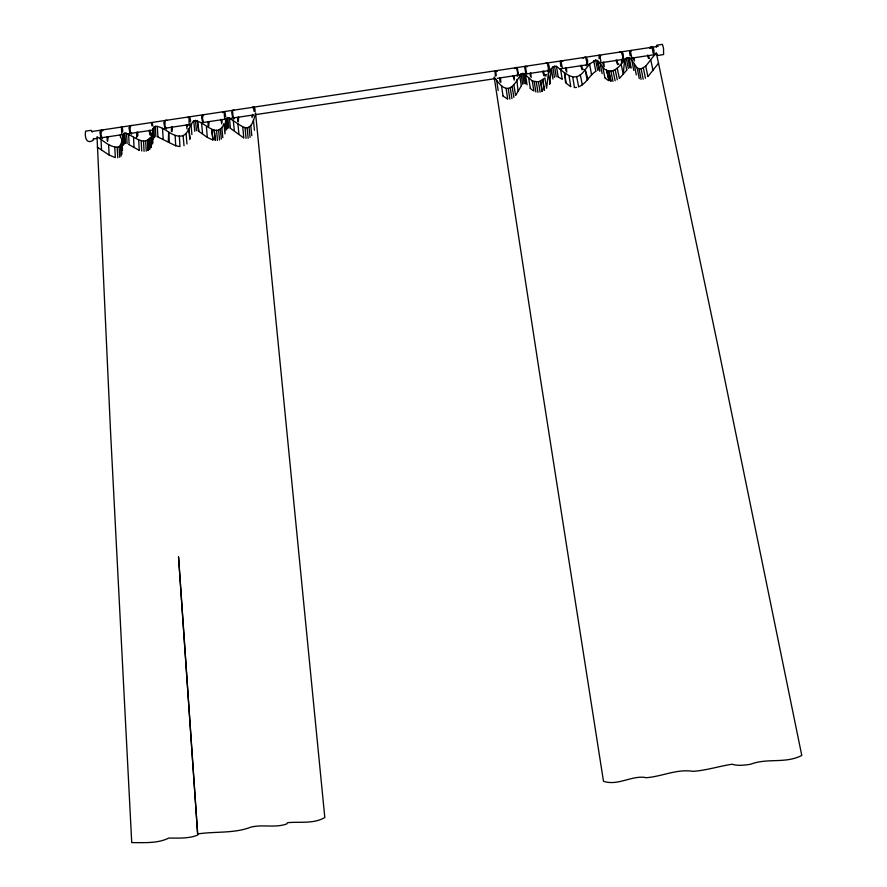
<?xml version="1.0" encoding="UTF-8"?>
<svg xmlns="http://www.w3.org/2000/svg" width="887" height="887" viewBox="0 0 887 887"><rect width="100%" height="100%" fill="white"/><g stroke="black" fill="none" stroke-linecap="round" stroke-linejoin="round"><path stroke-width="1.33" d="M121.752 133.826L121.497 127.983M152.708 143.184L152.996 128.548L155.303 126.287C164.295 126.586 170.271 135.789 179.362 136.11C188.399 136.753 188.798 125.477 193.754 120.843C203.6 119.423 216.849 140.9 223.979 123.67L224.932 133.893L225.597 119.623L227.848 117.527C241.763 124.502 250.001 138.638 255.545 112.915L324.808 817.515C313.554 824.112 299.884 821.539 287.488 822.67L286.956 823.835C275.502 828.247 262.752 824.156 250.999 827.105C234.113 833.669 215.585 831.263 198.056 833.88L197.646 835.111C188.587 838.78 178.365 838.027 168.785 838.071C157.343 843.714 144.149 842.495 131.731 842.628L110.553 431.847L97.027 136.742C103.79 140.833 110.631 148.362 119.113 146.92L121.253 143.716L122.783 134.691L124.901 132.995C132.862 134.902 143.328 146.987 150.59 137.219L151.222 147.464L152.132 132.884L152.486 143.949M604.258 66.736L603.681 62.145M518.418 74.408L517.343 67.966L516.356 67.39L514.582 68.565M168.286 141.898L168.663 132.119L169.328 142.519M653.142 53.453L652.244 47.82L650.204 48.353M654.029 53.519L653.896 49.594L652.732 47.066L651.601 46.512L649.495 47.754M630.48 51.557L631.699 57.333M656.302 47.133L656.746 45.204L662.389 44.35L663.52 48.164L663.609 54.517L657.744 55.537M224.666 118.581L224.189 112.749M587.582 64.119L587.582 60.216L586.396 57.666L585.232 57.067L582.925 58.22M549.53 84.453L551.304 68.687L552.856 67.013L554.475 77.424M624.636 59.651L623.239 74.22L621.133 64.052L626.222 58.132M623.539 58.908L623.073 53.475L621.044 51.845L619.625 52.156M500.024 81.903L499.647 77.956M500.878 82.236L500.468 77.635M495.866 71.825L496.232 75.783M566.782 72.18L566.316 67.556M561.194 62.046L562.247 67.833M189.175 125.555L189.02 117.871M531.169 77.557L530.748 72.934M517.276 76.26L517.609 72.412L516.6 68.554M525.581 67.39L526.579 73.189M93.578 139.048L93.168 140.323C85.795 145.024 84.575 135.678 85.64 131.143L91.095 130.322L92.37 131.963M547.867 71.714L548.388 68.088L547.501 64.296M548.698 72.035C549.308 69.197 550.206 64.441 546.891 62.977L545.649 63.287M121.918 138.782L122.506 150.202M586.285 65.804L586.839 62.179L585.875 58.387M237.716 121.331L237.738 117.261M208.068 125.743L208.168 121.663M202.868 115.887L202.48 118.337L203.334 121.707M252.451 107.748C254.103 104.034 255.523 110.021 255.046 111.551M171.335 131.121L171.557 126.996M120.942 127.351C122.872 125.555 122.594 130.932 122.672 131.963M101.284 131.165L101.007 135.279L102.471 138.594M599.978 55.681L600.898 61.979M621.432 62.157L622.807 56.945L621.743 53.165M622.186 62.678L623.007 60.904M629.149 57.566L631.766 59.95L637.221 68.188L641.101 68.887L645.747 66.159L656.28 52.699L717.871 345.719L801.781 755.458C785.416 763.984 767.166 757.709 750.701 764.239C744.459 765.204 738.017 766.069 732.019 764.239C718.969 766.235 706.296 770.437 693.046 771.335C676.748 768.752 662.201 776.502 646.335 777.699C632.364 774.717 618.117 786.303 603.482 781.259L539.241 371.054L494.159 77.058C506.455 95.053 511.999 89.698 521.046 73.854L522.687 84.343M515.724 95.33L521.445 85.695M513.883 84.875L515.558 95.297M538.464 81.97L544.895 78.045L546.625 88.256L548.377 73.421L551.315 68.565L552.956 79.01M187.667 117.683C189.785 114.645 190.849 120.399 190.428 121.896M165.026 121.829L164.96 125.732L166.534 128.992M658.664 62.988L648.009 76.504M130.201 127.063L130.079 130.966L131.653 134.225M172.034 131.631L172.444 126.819M136.676 136.143L136.775 132.252M621.133 64.052C617.929 68.377 612.296 73.022 606.641 70.273C601.497 68.676 600.954 60.859 595.643 60.094L589.611 64.13L585.165 69.596L587.893 79.032M626.876 69.973L619.481 78.4M107.139 140.689L107.216 136.809M107.637 141.454L108.114 136.676M222.526 112.549L224.101 111.562L224.943 112.228L225.686 116.785M190.982 124.047L191.891 134.514M208.733 126.298L209.033 121.53M232.693 111.574L232.882 115.432L234.201 118.803M554.586 66.259L556.437 66.325C565.95 73.765 575.497 84.132 585.132 69.641L587.161 79.93M238.359 121.896L238.603 117.139M578.701 86.793C586.252 83.888 589.267 75.439 595.887 71.237M546.503 74.519L544.385 74.94L543.52 71.16M589.578 64.163L591.54 74.597M136.321 137.596L137.884 135.467L137.673 132.074M643.363 67.944L645.448 78.244M580.242 74.586L582.304 84.808M629.138 57.566L626.244 58.143L628.329 68.465M552.867 67.013L554.575 66.259L556.216 76.714M521.046 73.809L523.918 73.488L532.278 80.95L538.453 81.981L540.116 92.193M253.948 107.205L253.305 107.172L254.137 111.507M546.237 75.972L543.875 75.65L542.633 71.248M152.841 125.899L152.287 123.105L151.134 122.594M150.978 134.447L150.125 130.345M150.967 135.345L149.814 134.802L149.227 130.256M91.505 131.564L658.176 46.312M93.068 139.037L97.171 138.416M99.921 138.006L121.841 134.713M128.693 133.682L151.976 130.189M164.306 128.338L191.714 124.224M201.305 122.783L225.963 119.069M230.077 118.459L253.36 114.955M256.11 114.545L494.502 78.732M497.241 78.322L520.536 74.818M524.638 74.209L550.672 70.295M560.262 68.853L589.035 64.529M601.364 62.678L624.659 59.185M630.136 58.354L657.544 54.24M101.828 130.821L102.77 130.766M574.355 87.536L576.517 87.458M166.811 120.277L165.37 120.388L163.818 122.506L164.782 127.795M132.019 125.522L130.555 125.61L128.97 127.728L129.901 133.028M204.187 114.667L202.923 114.689L201.604 116.707L202.524 122.029M102.837 129.912L101.44 129.957L99.921 132.008L100.763 137.33M234.101 110.176L232.915 110.165L231.707 112.139L232.627 117.483M569.099 76.249L570.762 86.538M157.864 136.942L175.637 145.767L179.95 146.555L179.362 136.121M618.816 64.197L617.474 63.077L616.897 60.039M583.336 69.441L582.149 68.31L581.606 65.283M206.438 126.952L207.292 137.197M212.448 139.858L207.159 137.297L198.278 130.966M139.126 150.313L129.025 144.614M133.549 137.241L134.037 147.508M558.034 76.914L562.025 79.098M649.55 58.653L648.774 56.546M556.437 66.325L558.134 76.792M230.343 128.271L243.67 137.873M527.31 66.736L525.392 66.215L524.705 67.09L525.758 73.543M502.862 95.984L507.575 98.967M562.868 61.38L560.983 60.87L560.318 61.746L560.772 66.392M97.304 147.175L108.979 154.948L115.31 157.642L114.789 147.175M602.883 67.445L604.867 77.646M604.701 77.746L608.482 80.584M566.061 83.156L570.629 86.649M617.64 64.696L615.977 60.116M497.363 71.282L495.645 70.65L495.001 71.481L495.401 76.105M530.116 88.245L532.843 90.485M600.854 55.726L599.146 55.282L599.058 58.708M560.418 68.543L562.181 78.998M631.333 51.158C628.783 48.619 629.637 54.661 630.269 55.792M637.221 68.188L639.25 78.621M582.027 69.774L580.708 65.372M514.227 80.129L513.118 75.728M221.672 123.914L220.952 119.368M187.057 129.058L186.403 124.513M648.386 58.387L647.71 55.016M151.555 123.648L151.932 125.81M514.46 78.633L513.972 75.694M615.19 69.674L617.263 79.819M565.507 67.911L566.039 70.849M610.91 71.115L612.95 81.294M613.072 70.661L615.123 80.828M611.154 81.172L608.748 70.96L610.755 81.149M599.9 71.148L597.339 60.327L599.468 70.672M529.938 73.277L530.437 76.227M595.643 60.094L597.749 70.483M602.816 62.467L603.426 65.671M633.906 57.666L634.538 60.87M633.03 57.977L633.429 59.706M627.741 57.444L629.825 67.867M650.87 60.305L653.032 70.572M617.252 68.221L619.348 78.333M645.747 66.159L647.865 76.448M631.766 59.95L633.828 70.516M634.283 64.396L636.312 74.907M624.648 59.684L626.732 69.929M600.078 63.332L602.151 73.599M641.124 68.887L643.175 79.209M629.149 57.588L631.222 68.066M576.605 76.459L578.634 86.682M593.747 60.737L595.798 71.137M639.072 68.986L641.09 79.342M566.216 83.068L564.487 72.701L565.54 82.38M544.54 90.053L542.822 79.841L544.13 90.297M548.41 73.377L550.117 83.633M542.334 91.394L540.649 81.172L541.924 91.538M572.758 77.136L574.421 87.403M536.325 82.203L537.954 92.37M525.437 74.586L527.078 84.864M513.872 97.37L512.198 86.959M535.881 92.004L534.251 81.815M532.278 80.961L533.896 91.128M528.652 77.956L530.282 88.146M523.918 73.51L525.581 83.866M522.465 73.288L524.117 83.722M510.313 88.279L511.965 98.657M222.06 122.439L221.817 119.49M508.262 88.8L509.892 99.144M199.032 131.276L197.335 120.455L198.355 130.844M519.638 75.096L521.29 85.651M233.214 119.8L234.301 130.4M506.078 88.523L507.674 98.856M501.465 85.573L503.018 95.896M496.631 80.196L498.184 90.496M237.916 123.87L238.958 134.403M251.875 116.164L252.074 117.616M190.151 138.627L188.876 129.081L189.796 139.459M215.541 140.39L214.199 130.134L215.097 140.368M195.45 120.244L196.459 130.677M227.848 117.527L228.857 127.994M216.55 130.245L217.47 140.479M242.783 127.351L243.781 137.784M226.584 118.159L227.571 128.56M218.59 129.812L219.532 140.024M516.855 79.497L518.019 90.962M220.353 128.881L221.306 139.082M225.62 119.59L226.573 129.912M253.394 119.967L254.458 130.278M250.744 125.389L251.797 135.711M249.059 127.052L250.101 137.385M229.378 117.649L230.42 128.16M247.151 127.939L248.172 138.294M245.056 128.05L246.054 138.427M221.839 127.528L222.792 137.707M193.765 120.854L194.741 131.309M186.059 133.693L187.002 143.982M183.077 135.467L184.03 145.734M201.604 123.193L202.546 133.505M120.532 137.862L120.344 134.647M162.476 128.327L163.186 138.827M121.264 143.761L121.962 154.216M120.477 145.723L121.164 156.134M122.783 134.713L123.448 145.302M119.113 146.92L119.767 157.321M157.287 126.342L157.908 136.831M149.87 149.127L149.26 138.871L149.559 149.36M124.302 144.071L123.67 133.516M117.206 147.408L117.816 157.797M175.116 135.334L175.715 145.668M148.196 150.38L147.597 140.124L147.83 150.524M124.912 133.028L125.51 143.494M252.673 114.445L252.773 116.208M145.668 140.9L146.244 151.134M155.303 126.331L155.868 136.775M126.542 133.216L127.107 143.616M143.528 141.1L144.06 151.322M128.615 134.192L129.147 144.526M153.85 126.996L154.371 137.441M153.007 128.504L153.529 138.915M141.199 140.789L141.709 151.001M138.727 140.002L139.226 150.213M108.602 144.503L109.101 154.859M101.051 139.603L101.495 149.958M187.29 124.612L187.345 126.375M213.013 139.858L211.671 129.513L213.013 139.858M609.014 80.584L606.63 70.273L609.014 80.584M197.668 834.257L178.553 557.014L197.668 834.257"/></g></svg>
